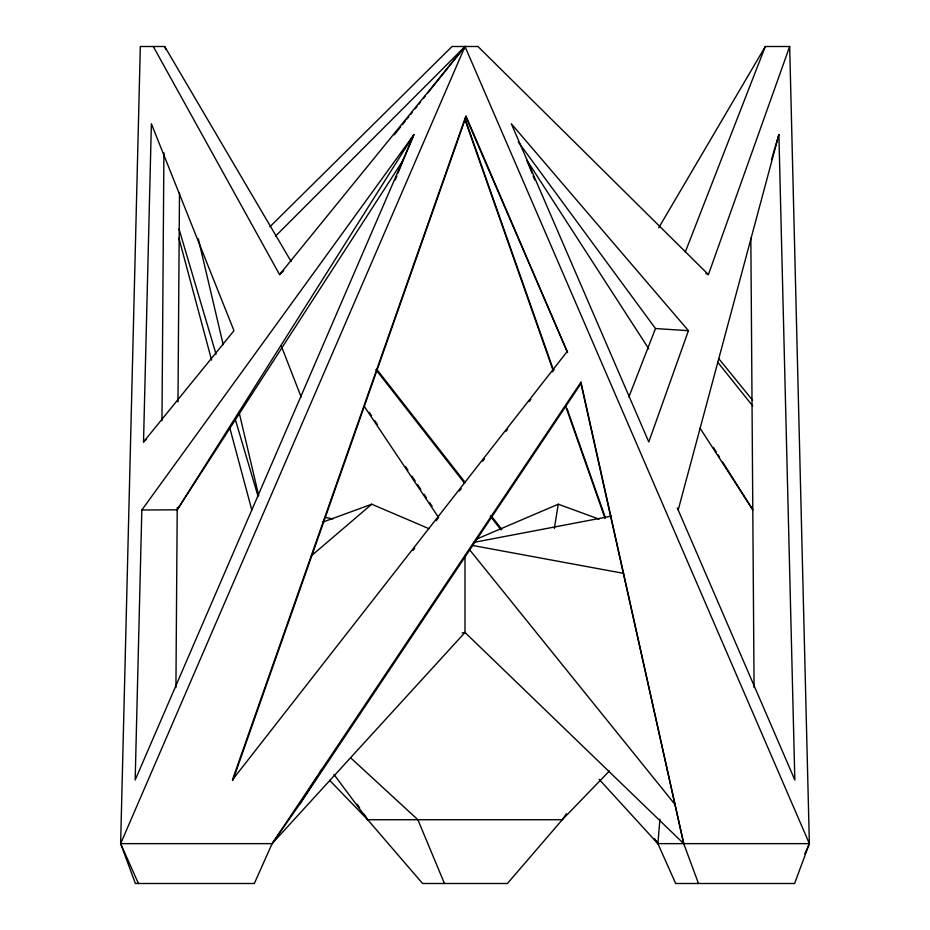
<?xml version="1.0" encoding="UTF-8"?>
<svg xmlns="http://www.w3.org/2000/svg" width="930" height="930" viewBox="0 0 930 930"><rect width="100%" height="100%" fill="white"/><g stroke="black" fill="none" stroke-linecap="round" stroke-linejoin="round"><path stroke-width="1.4" d="M161.971 420.79L163.913 152.683M175.921 687.596L177.223 507.745M177.979 401.923L179.49 193.184M698.488 883.5L683.724 843.638L580.959 382.149L272.118 843.638L254.32 883.5L135.396 883.5L120.633 843.638L140.325 46.5L164.68 46.5L291.137 261.539M141.837 510L135.164 780.003L413.99 134.571L141.837 510L177.2 509.826L403.353 159.844L413.432 135.896M143.522 441.948L151.381 123.771L233.976 330.685L143.522 441.948L146.591 439.146M659.928 819.167L657.882 843.638L675.68 883.5L794.604 883.5L809.367 843.638L789.675 46.5L765.32 46.5L658.719 227.792M554.338 528.473L558.267 504.211L599.118 519.161M678.191 510L778.887 134.571L794.836 780.003L677.307 507.954M771.493 159.588L778.887 134.571M232.919 780.305L465.93 117.075L567.533 352.458L465.93 115.866L232.43 779.91L567.533 351.04M688.433 330.685L648.791 441.948L511.337 123.771L688.433 330.685L655.487 328.546L518.231 141.93M705.812 273.467L708.416 274.594L789.675 46.5M628.866 396.971L655.487 328.546M685.305 251.984L765.32 46.5M395.204 180.025L396.843 175.991M397.924 173.294L403.353 159.844M463.919 49.185L465 46.5L809.367 843.638L804.776 853.926M138.43 883.5L120.633 843.638L465 46.5L275.536 236.139M177.2 509.826L413.99 134.571M120.633 843.638L272.118 843.638L299.995 803.787L317.118 776.829M319.455 773.156L321.78 769.482M299.995 803.787L580.959 383.579L580.959 382.149M566.37 813.727L562.29 819.725L507.42 883.5L422.58 883.5L367.71 819.725L329.592 780.282M412.932 550.467L414.722 548.177M436.17 520.707L437.96 518.417M459.408 490.947L461.187 488.657M482.635 461.187L484.425 458.897M505.874 431.427L507.652 429.137M529.1 401.667L530.891 399.377M552.339 371.907L554.129 369.617M394.297 134.827L400.644 126.899M402.458 124.632L405.178 121.237M406.991 118.97L408.805 116.715M410.618 114.448L412.432 112.181M415.14 108.787L416.954 106.52M418.767 104.253L420.581 101.986M423.301 98.592L425.115 96.325M427.835 92.93L465 46.5L279.57 274.594L153.287 46.5M272.118 843.638L465 632.458L465 555.663M609.441 770.935L562.29 819.725L367.71 819.725L333.94 774.458M269.944 226.734L452.038 46.5L477.962 46.5L708.416 274.594M279.57 274.594L283.673 270.665M311.387 555.791L371.733 504.211L429.021 528.693M475.66 539.516L558.267 504.211M322.71 522.149L371.733 504.211M462.164 633.005L465 632.458L683.724 843.638L580.959 383.579M473.533 542.446L611.429 516.138M809.367 843.638L657.882 843.638L599.129 779.328M472.149 545.387L623.612 573.368M325.674 517.499L332.789 518.859M350.622 757.811L417.872 819.725L444.447 883.5M718.867 358.782L752.672 400.365M469.557 549.711L674.448 803.787M717.728 362.247L752.777 406.05M376.766 369.338L465.233 482.565M491.145 515.72L501.875 529.449M375.871 369.617L464.337 482.937M490.261 516.127L500.979 529.868M357.097 804.125L359.55 807.728M363.63 813.727L367.71 819.725M369.198 412.269L371.616 415.884M374.837 420.709L377.255 424.313M405.48 466.488L407.898 470.103M411.932 476.137L415.164 480.95M417.582 484.565L420.802 489.389M424.034 494.202L426.452 497.817M429.672 502.642L432.09 506.257M364.374 406.526L438.658 517.615M648.78 348.855L526.647 159.844L532.076 173.294M699.999 428.114L752.8 509.826L722.622 462.001M713.333 447.284L716.426 452.189M717.972 454.642L719.518 457.095M533.157 175.991L534.797 180.025M164.68 46.5L165.738 49.209M281.302 345.995L301.134 396.971M465.512 119.97L552.653 367.792M567.102 408.863L605.128 517.034M464.547 118.447L553.141 370.582M565.649 406.212L605.128 518.58M179.048 229.082L216.027 354.167M235.337 419.488L257.924 495.923M178.92 238.231L211.61 360.108M229.64 427.347L251.809 510M198.323 238.87L223.212 344.704M239.463 413.862L258.714 495.713M750.836 238.115L754.079 687.491M657.882 843.638L654.604 838.953L657.882 843.638"/></g></svg>
